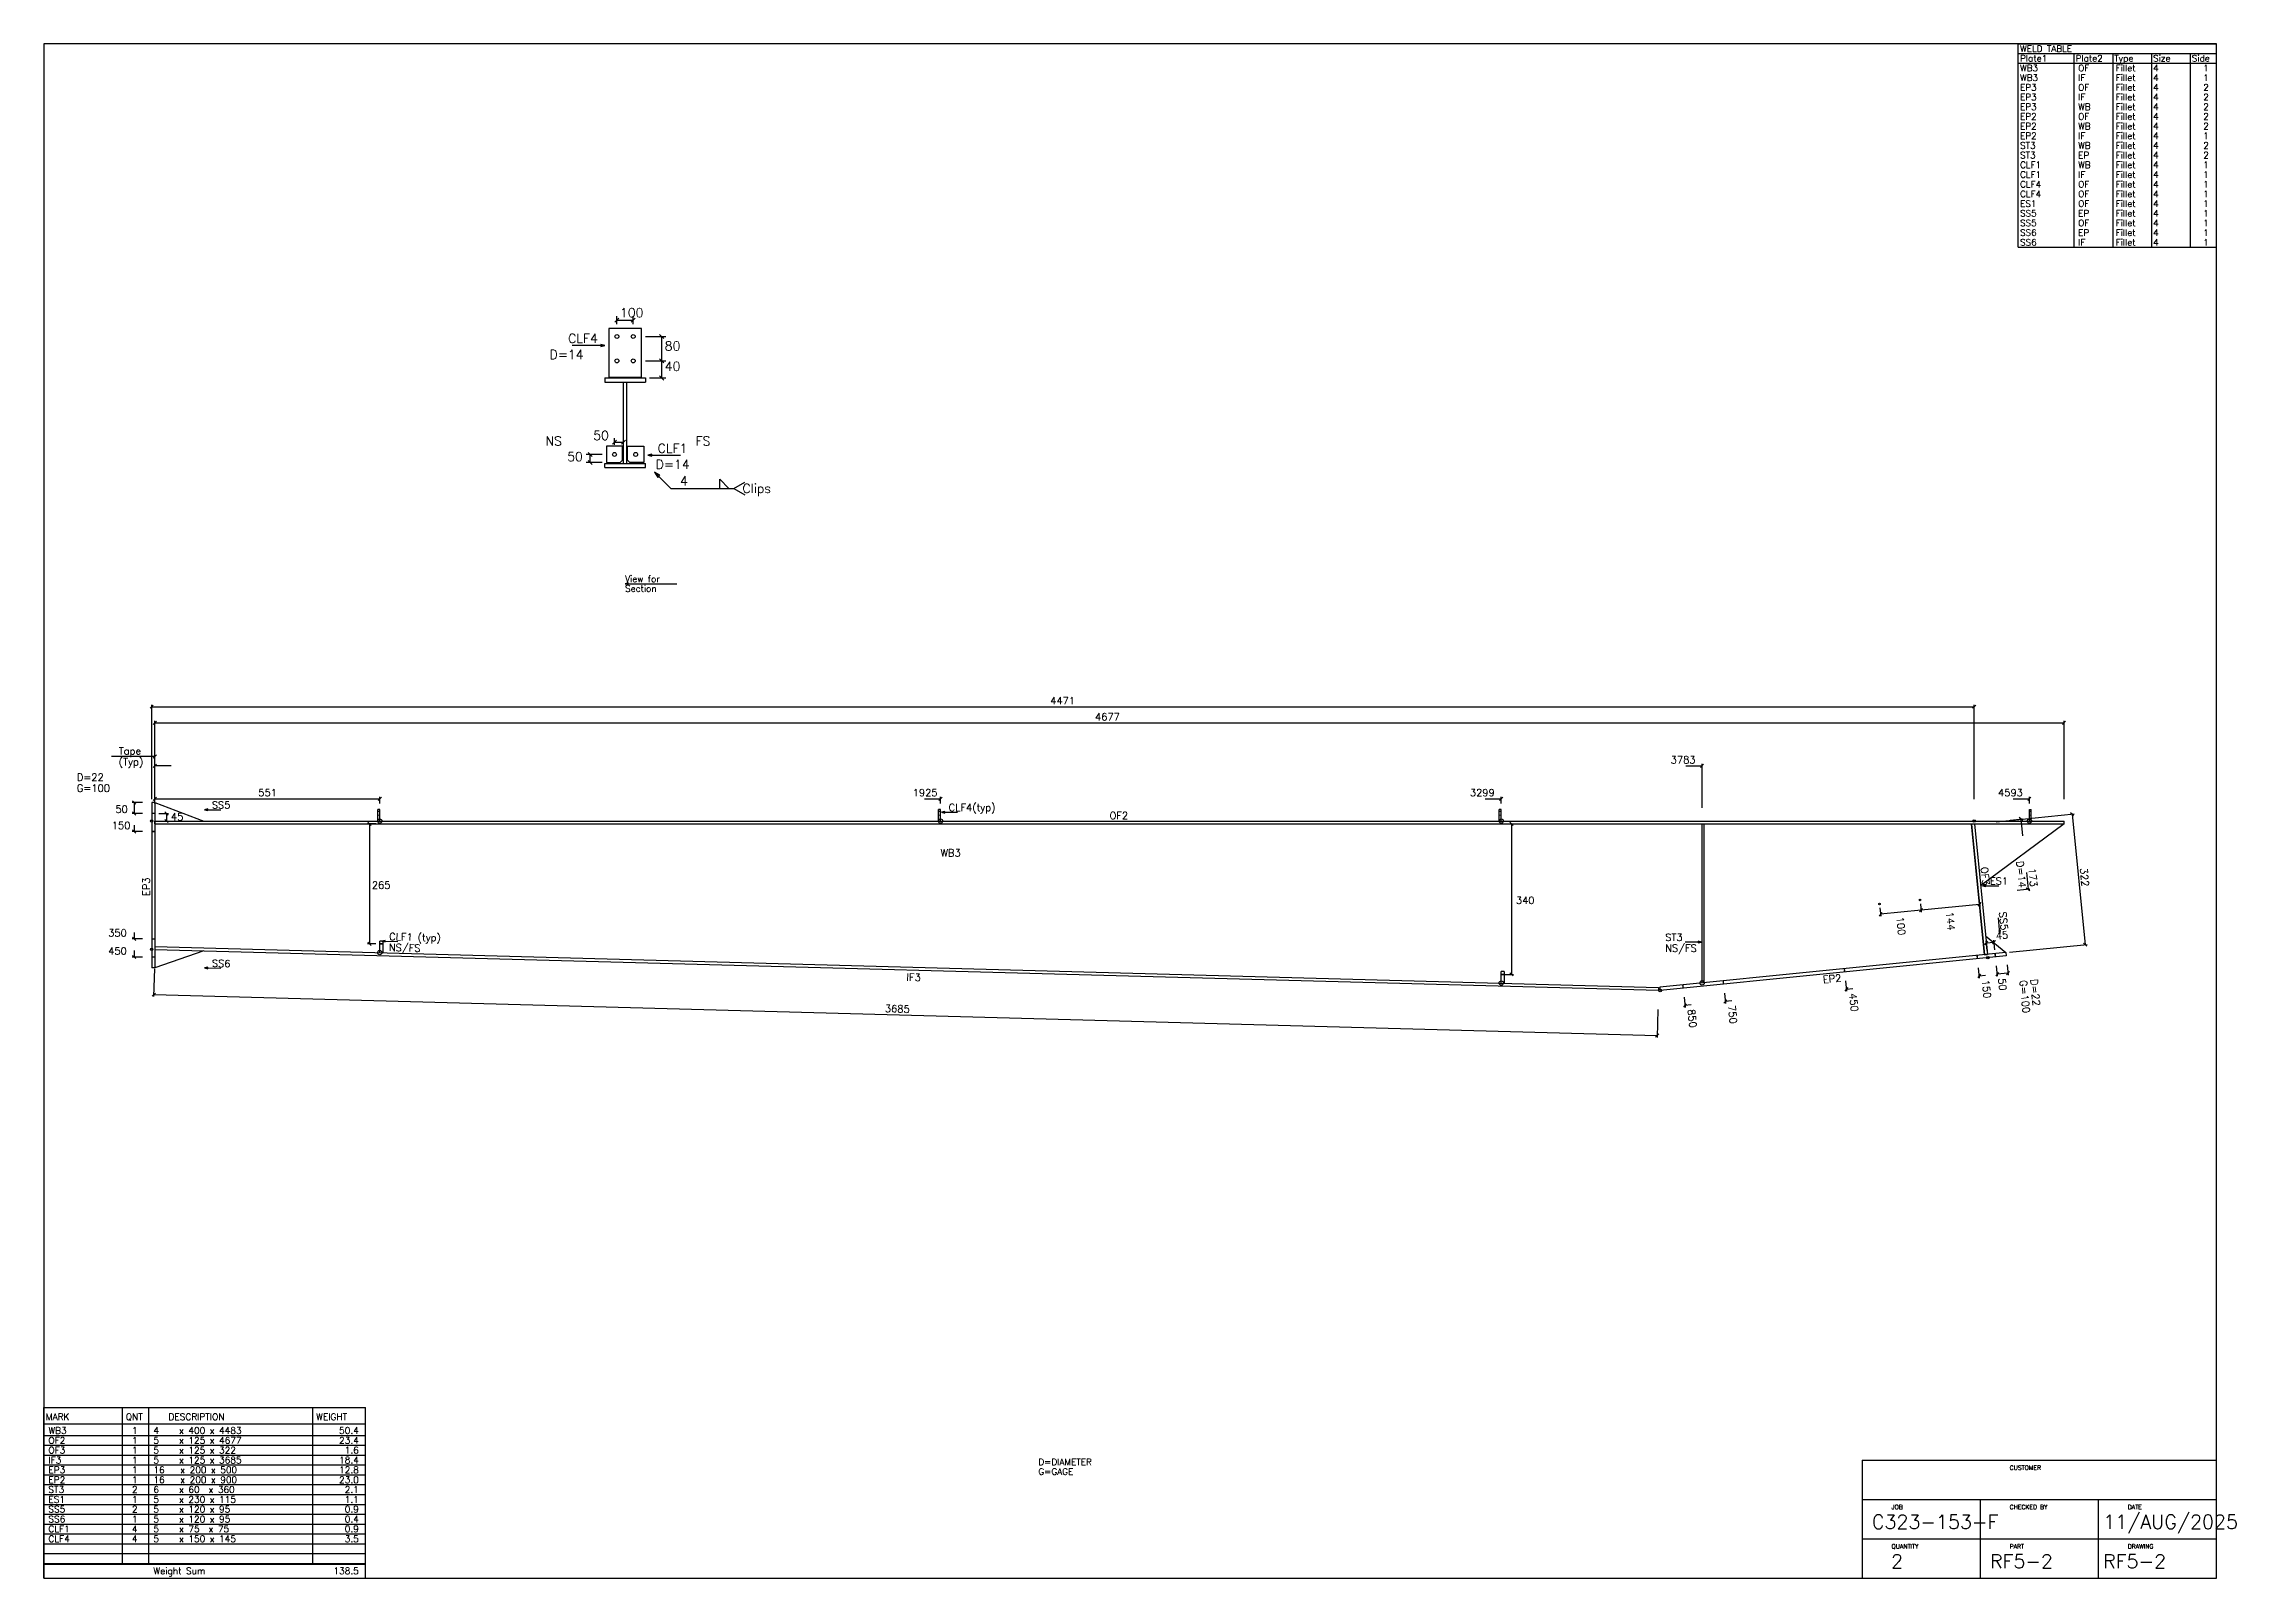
# Model space of a CAD drawing. Extents: x 0 to 849, y 0 to 594.
import ezdxf
from ezdxf.enums import TextEntityAlignment as Align

# ---------------------------------------------------------------- set-up
doc = ezdxf.new("R2010")
doc.units = 0
doc.linetypes.add('CONTIN', pattern=[0])
doc.linetypes.add('DASHED', pattern=[2.3812, 1.5875, -0.7937])
doc.layers.get('0').update_dxf_attribs({"linetype": 'CONTIN'})
for name, color, linetype in [('1', 7, 'CONTIN'), ('11', 7, 'CONTIN'), ('12', 2, 'CONTIN'), ('13', 2, 'CONTIN'), ('14', 7, 'CONTIN'), ('15', 6, 'CONTIN'), ('2', 7, 'CONTIN'), ('20', 7, 'CONTIN'), ('21', 7, 'CONTIN'), ('22', 7, 'CONTIN'), ('3', 1, 'CONTIN'), ('4', 1, 'CONTIN'), ('5', 7, 'CONTIN'), ('6', 4, 'CONTIN'), ('7', 3, 'DASHED'), ('9', 7, 'CONTIN')]:
    doc.layers.add(name, color=color, linetype=linetype)
doc.styles.add('SIMPLEX', font='SIMPLEX')

# ---------------------------------------------------------------- blocks, each defined once
blk = doc.blocks.new('CIRCLE')
at = {"layer": '1'}
blk.add_circle((0, 0), 10.2, dxfattribs=at)
blk = doc.blocks.new('ARROW')
at = {"layer": '2'}
blk.add_line((-0.635, -0.635), (0.635, 0.635), dxfattribs=at)
blk = doc.blocks.new('FLGHOL')
at = {"layer": '6'}
blk.add_solid([(-6.35, 0), (6.35, 0), (-6.35, 25.4), (6.35, 25.4)], dxfattribs=at)
blk = doc.blocks.new('GRTCLPB')
at = {"layer": '13'}
for p, q in [((-12.7, 0), (-12.7, 152.4)), ((-12.7, 152.4), (12.7, 152.4)), ((-12.7, 0), (12.7, 0)), ((12.7, 0), (12.7, 152.4))]:
    blk.add_line(p, q, dxfattribs=at)
at = {"layer": '6'}
for points in [[(-12.7, 119.38), (12.7, 119.38), (-12.7, 134.62), (12.7, 134.62)], [(-12.7, 68.58), (12.7, 68.58), (-12.7, 83.82), (12.7, 83.82)]]:
    blk.add_solid(points, dxfattribs=at)
blk = doc.blocks.new('ARROWP')
for p, q in [((0, 0), (-1.27, 0.317)), ((-1.27, 0.317), (-1.27, -0.317)), ((-1.27, -0.317), (0, 0))]:
    blk.add_line(p, q)
blk = doc.blocks.new('BRCCLP', base_point=(12.7, 0))
at = {"layer": '1'}
blk.add_solid([(-12.7, 68.58), (12.7, 68.58), (-12.7, 83.82), (12.7, 83.82)], dxfattribs=at)
at = {"layer": '2'}
for p in [(-12.7, 101.6), (12.7, 0)]:
    blk.add_line(p, (12.7, 101.6), dxfattribs=at)
blk = doc.blocks.new('ASMPIECE', base_point=(4696.158, 8732.268))
at = {"layer": '1'}
for p, q in [((4696.158, 8732.268), (4696.159, 8739.388)), ((4696.158, 8732.268), (4696.158, 8431.832)), ((4696.158, 8732.268), (9373.609, 8732.268)), ((4696.159, 8739.388), (9373.609, 8739.388)), ((9179.04, 8411.67), (9146.981, 8732.267)), ((9147.052, 8731.559), (9154.138, 8732.267)), ((9147.052, 8731.559), (9179.04, 8411.67)), ((9154.138, 8732.267), (9186.126, 8412.379)), ((9373.609, 8732.268), (9169.302, 8580.623)), ((9373.609, 8732.268), (9373.609, 8739.388)), ((5254.179, 8445.352), (5254.179, 8416.675)), ((4696.294, 8431.83), (4696.159, 8424.71)), ((4696.159, 8424.71), (8379.833, 8324.65)), ((4696.294, 8431.83), (8380.026, 8331.769)), ((9179.04, 8411.67), (9186.126, 8412.379)), ((8001.879, 8370.718), (8001.879, 8342.04)), ((8380.026, 8331.769), (8379.833, 8324.65))]:
    blk.add_line(p, q, dxfattribs=at)
at = {"layer": '12'}
for p, q in [((4688.247, 8784.566), (4688.246, 8379.534)), ((4696.159, 8784.566), (4688.247, 8784.566)), ((4696.159, 8784.566), (4696.158, 8379.534)), ((4696.158, 8379.534), (4688.246, 8379.534)), ((9231.079, 8416.874), (8383.011, 8332.067)), ((9231.866, 8409.001), (8383.798, 8324.195)), ((9231.079, 8416.874), (9231.866, 8409.001)), ((8383.011, 8332.067), (8383.798, 8324.195))]:
    blk.add_line(p, q, dxfattribs=at)
at = {"layer": '15'}
for centre in [(5247.058, 8739.388), (6620.858, 8739.388), (7994.758, 8739.388), (9288.658, 8739.388), (5247.058, 8416.868), (7994.758, 8342.234), (8486.674, 8342.671)]:
    blk.add_circle(centre, 5.317, dxfattribs=at)
at = {"layer": '2'}
for p, q in [((4688.247, 8793.165), (4688.247, 9024.221)), ((9153.426, 8793.165), (9153.426, 9024.221)), ((4688.247, 9019.475), (9153.426, 9019.475)), ((4696.159, 8793.165), (4696.159, 8984.661)), ((4696.159, 8979.914), (9373.609, 8979.914)), ((9373.609, 8793.165), (9373.609, 8984.661)), ((4696.158, 8786.045), (4696.158, 8879.432)), ((4735.718, 8874.685), (4696.158, 8874.685)), ((8447.113, 8874.684), (8486.674, 8874.684)), ((8486.674, 8771.827), (8486.674, 8879.431)), ((4666.093, 8784.566), (4640.774, 8784.566)), ((4666.093, 8757.981), (4640.774, 8757.981)), ((4645.522, 8784.566), (4645.522, 8757.981)), ((4696.159, 8782.113), (4696.159, 8798.729)), ((4696.159, 8793.981), (5247.059, 8793.981)), ((4705.653, 8757.981), (4729.389, 8757.981)), ((4724.642, 8757.981), (4724.642, 8739.388)), ((5247.059, 8782.113), (5247.059, 8798.729)), ((6581.298, 8793.981), (6620.858, 8793.981)), ((6620.858, 8782.113), (6620.858, 8798.729)), ((7955.198, 8793.981), (7994.758, 8793.981)), ((7994.758, 8782.113), (7994.758, 8798.729)), ((9207.647, 8737.618), (9398.192, 8756.672)), ((9249.098, 8793.981), (9288.658, 8793.981)), ((9288.658, 8782.113), (9288.658, 8798.729)), ((9393.469, 8756.2), (9425.458, 8436.313)), ((4666.093, 8713.674), (4640.774, 8713.674)), ((4645.522, 8729.498), (4645.522, 8713.674)), ((4705.653, 8739.388), (4729.389, 8739.388)), ((5237.563, 8732.268), (5216.992, 8732.268)), ((5221.74, 8732.268), (5221.74, 8438.23)), ((8004.253, 8732.267), (8024.825, 8732.267)), ((8020.078, 8732.267), (8020.078, 8363.597)), ((9241.454, 8741.714), (9272.945, 8744.863)), ((9272.315, 8703.453), (9268.222, 8744.392)), ((9281.325, 8613.361), (9285.418, 8572.422)), ((9165.123, 8550.85), (9167.17, 8530.381)), ((9258.651, 8569.745), (9290.143, 8572.895)), ((8922.334, 8526.571), (8924.381, 8506.102)), ((9023.413, 8520.776), (8923.908, 8510.825)), ((9021.838, 8536.521), (9023.885, 8516.052)), ((9021.838, 8536.521), (9023.885, 8516.052)), ((9166.697, 8535.104), (9023.413, 8520.776)), ((4666.093, 8450.426), (4640.774, 8450.426)), ((4645.522, 8466.25), (4645.522, 8450.426)), ((5237.563, 8438.23), (5216.992, 8438.23)), ((9185.181, 8421.826), (9182.819, 8445.444)), ((9183.291, 8440.721), (9201.792, 8442.57)), ((9203.682, 8423.677), (9201.319, 8447.294)), ((9239.637, 8417.729), (9430.182, 8436.784)), ((4666.093, 8406.118), (4640.774, 8406.118)), ((4645.522, 8421.942), (4645.522, 8406.118)), ((9163.531, 8379.904), (9166.051, 8354.711)), ((9207.618, 8384.313), (9210.138, 8359.119)), ((9234.071, 8386.958), (9236.591, 8361.765)), ((8004.253, 8363.597), (8024.825, 8363.597)), ((8838.368, 8347.388), (8840.888, 8322.194)), ((8856.161, 8328.492), (8840.415, 8326.918)), ((9181.324, 8361.009), (9165.578, 8359.435)), ((9236.118, 8366.488), (9209.666, 8363.843)), ((4693.151, 8313.983), (8376.826, 8213.923)), ((8378.544, 8277.196), (8376.697, 8209.178)), ((8442.564, 8307.808), (8445.084, 8282.614)), ((8460.357, 8288.912), (8444.611, 8287.338)), ((8541.515, 8317.702), (8544.034, 8292.509)), ((8559.308, 8298.808), (8543.563, 8297.233))]:
    blk.add_line(p, q, dxfattribs=at)
at = {"layer": '3'}
for p, q in [((4696.159, 8786.86), (4696.159, 8945.102)), ((4696.159, 8897.629), (4589.821, 8897.629)), ((4817.741, 8766.843), (4857.301, 8766.843)), ((6623.232, 8760.75), (6662.792, 8760.75)), ((9174.049, 8580.623), (9213.608, 8580.623)), ((9216.675, 8463.117), (9212.738, 8502.48)), ((5251.997, 8445.125), (5291.542, 8444.051)), ((8485.085, 8442.628), (8445.524, 8442.626)), ((4817.696, 8379.491), (4857.242, 8378.417)), ((4694.87, 8377.256), (4693.022, 8309.237))]:
    blk.add_line(p, q, dxfattribs=at)
at = {"layer": '9'}
for p, q in [((4696.159, 8784.566), (4816.159, 8739.388)), ((8486.674, 8342.671), (8486.687, 8732.267)), ((8486.687, 8732.267), (8491.434, 8732.267)), ((8491.434, 8732.267), (8491.421, 8342.671)), ((9181.562, 8458.017), (9231.079, 8416.874)), ((4816.114, 8421.452), (4696.158, 8379.534))]:
    blk.add_line(p, q, dxfattribs=at)
at = {"layer": '1', "yscale": 0.187, "zscale": 0.187}
for p, xscale in [((5244.685, 8739.388), -0.187), ((6618.485, 8739.388), -0.187), ((7992.385, 8739.388), -0.187), ((9291.032, 8739.388), 0.187)]:
    blk.add_blockref('GRTCLPB', p, dxfattribs=dict(at, xscale=xscale))
at = {"layer": '15', "xscale": 0.311, "yscale": 0.311, "zscale": 0.311}
for p in [(4688.247, 8739.388), (9153.426, 8739.388), (4688.246, 8424.925), (9186.913, 8404.506), (8383.798, 8324.195)]:
    blk.add_blockref('CIRCLE', p, dxfattribs=at)
at = {"layer": '2'}
for name, p, xscale, yscale, zscale, rotation in [('ARROW', (4688.247, 9019.475), 6.23, 6.23, 6.23, 180), ('ARROW', (4696.159, 8979.914), 6.23, 6.23, 6.23, 180), ('ARROW', (4696.158, 8874.685), 6.23, 6.23, 6.23, 180), ('ARROW', (4645.522, 8784.566), 6.23, 6.23, 6.23, 90), ('ARROW', (4645.522, 8757.981), 6.23, 6.23, 6.23, -90), ('ARROW', (4696.159, 8793.981), 6.23, 6.23, 6.23, 180), ('ARROW', (4724.642, 8757.981), 6.23, 6.23, 6.23, 90), ('ARROW', (9393.469, 8756.2), 6.23, 6.23, 6.23, 95.711), ('ARROW', (4645.522, 8713.674), 6.23, 6.23, 6.23, -90), ('ARROW', (4724.642, 8739.388), 6.23, 6.23, 6.23, -90), ('ARROW', (5221.74, 8732.268), 6.23, 6.23, 6.23, 90), ('ARROW', (8020.078, 8732.267), 6.23, 6.23, 6.23, 90), ('ARROW', (9268.222, 8744.392), 6.23, 6.23, 6.23, 95.711), ('CIRCLE', (9020.893, 8545.969), 0.187, 0.187, 0.187, -84.289), ('ARROW', (9285.418, 8572.422), 6.23, 6.23, 6.23, -84.289), ('CIRCLE', (8921.389, 8536.019), 0.187, 0.187, 0.187, -84.289), ('ARROW', (8923.908, 8510.825), 6.23, 6.23, 6.23, -174.289), ('ARROW', (9023.413, 8520.776), 6.23, 6.23, 6.23, -174.289), ('ARROW', (9023.413, 8520.776), 6.23, 6.23, 6.23, 5.711), ('ARROW', (9166.697, 8535.104), 6.23, 6.23, 6.23, 5.711), ('ARROW', (4645.522, 8450.426), 6.23, 6.23, 6.23, -90), ('ARROW', (5221.74, 8438.23), 6.23, 6.23, 6.23, -90), ('ARROW', (9183.291, 8440.721), 6.23, 6.23, 6.23, 365.711), ('ARROW', (9201.792, 8442.57), 6.23, 6.23, 6.23, 185.711), ('ARROW', (9425.458, 8436.313), 6.23, 6.23, 6.23, -84.289), ('ARROW', (4645.522, 8406.118), 6.23, 6.23, 6.23, -90), ('ARROW', (8020.078, 8363.597), 6.23, 6.23, 6.23, -90), ('ARROW', (8840.415, 8326.918), 6.23, 6.23, 6.23, -174.289), ('ARROW', (9165.578, 8359.435), 6.23, 6.23, 6.23, -174.289), ('ARROW', (9209.666, 8363.843), 6.23, 6.23, 6.23, -174.289), ('ARROW', (9236.118, 8366.488), 6.23, 6.23, 6.23, 5.711), ('ARROW', (8444.611, 8287.338), 6.23, 6.23, 6.23, -174.289), ('ARROW', (8543.563, 8297.233), 6.23, 6.23, 6.23, -174.289), ('ARROW', (8376.826, 8213.923), 6.23, 6.23, 6.23, -1.556)]:
    blk.add_blockref(name, p, dxfattribs=dict(at, xscale=xscale, yscale=yscale, zscale=zscale, rotation=rotation))
at = {"layer": '2', "xscale": 6.23, "yscale": 6.23, "zscale": 6.23}
for p in [(9153.426, 9019.475), (9373.609, 8979.914), (8486.674, 8874.684), (5247.059, 8793.981), (6620.858, 8793.981), (7994.758, 8793.981), (9288.658, 8793.981)]:
    blk.add_blockref('ARROW', p, dxfattribs=at)
at = {"layer": '3', "xscale": 6.23, "yscale": 6.23, "zscale": 6.23}
blk.add_blockref('ARROW', (4696.159, 8897.629), dxfattribs=at)
for name, p, rotation in [('ARROWP', (4817.741, 8766.843), 180), ('ARROWP', (6623.232, 8760.75), 180), ('ARROWP', (9174.049, 8580.623), 180), ('ARROWP', (5251.997, 8445.125), 178.444), ('ARROWP', (8485.085, 8442.628), 0.004), ('ARROWP', (9216.675, 8463.117), -84.289), ('ARROWP', (4817.696, 8379.491), 178.444), ('ARROW', (4693.151, 8313.983), 178.444)]:
    blk.add_blockref(name, p, dxfattribs=dict(at, rotation=rotation))
at = {"layer": '6', "xscale": 0.28, "yscale": 0.311, "zscale": 0.311}
for p, rotation in [((4688.247, 8757.981), -90), ((4688.247, 8713.674), -90), ((4688.247, 8450.426), -90), ((4688.247, 8406.118), -90), ((9160.539, 8409.82), -174.289), ((9204.626, 8414.229), -174.289), ((8439.572, 8337.724), -174.289), ((8538.522, 8347.618), -174.289), ((8835.376, 8377.304), -174.289)]:
    blk.add_blockref('FLGHOL', p, dxfattribs=dict(at, rotation=rotation))
at = {"layer": '7', "xscale": -0.28, "yscale": 0.28, "zscale": 0.28}
for p in [(5247.058, 8416.868), (7994.758, 8342.234)]:
    blk.add_blockref('BRCCLP', p, dxfattribs=at)
at = {"layer": '11', "style": 'SIMPLEX'}
for s, p in [('4471', (6889.821, 9025.382)), ('4677', (6999.438, 8985.821)), ('3783', (8409.875, 8880.591)), ('551', (4949.455, 8799.889)), ('1925', (6552.921, 8799.889)), ('3299', (7917.959, 8799.889)), ('4593', (9211.859, 8799.889)), ('50', (4599.421, 8759.458)), ('45', (4735.297, 8740.865)), ('150', (4590.559, 8719.582)), ('265', (5227.647, 8573.434)), ('340', (8030.732, 8536.116)), ('350', (4581.698, 8456.333)), ('450', (4581.698, 8412.026))]:
    blk.add_text(s, height=17.723, dxfattribs=at).set_placement(p)
for s, rotation, p in [('173', -84.289, (9286.301, 8622.976)), ('322', -84.289, (9412.696, 8623.297)), ('100', -84.289, (8962.964, 8504.023)), ('144', -84.289, (9084.358, 8516.163)), ('45', 5.711, (9207.082, 8449.037)), ('150', -84.289, (9172.517, 8349.421)), ('50', -84.289, (9212.195, 8353.389)), ('3685', -1.556, (6484.368, 8271.237)), ('850', -84.289, (8451.55, 8277.324)), ('750', -84.289, (8550.5, 8287.219)), ('450', -84.289, (8847.354, 8316.904))]:
    blk.add_text(s, height=17.723, rotation=rotation, dxfattribs=at).set_placement(p)
at = {"layer": '21', "style": 'SIMPLEX'}
for s, p in [('G=100', (4504.688, 8811.15)), ('D=22', (4504.688, 8837.734))]:
    blk.add_text(s, height=17.723, dxfattribs=at).set_placement(p)
for s, p in [('D=14', (9256.636, 8640.789)), ('G=100', (9264.617, 8348.665)), ('D=22', (9291.07, 8351.311))]:
    blk.add_text(s, height=17.723, rotation=-84.289, dxfattribs=at).set_placement(p)
at = {"layer": '3', "style": 'SIMPLEX'}
for s, p in [('Tape', (4607.544, 8902.06)), ('(Typ)', (4607.544, 8875.476)), ('SS5', (4835.464, 8769.797)), ('CLF4(typ)', (6640.955, 8763.704)), ('OF2', (7034.884, 8743.819)), ('WB3', (6620.908, 8652.515)), ('ES1', (9191.771, 8583.577))]:
    blk.add_text(s, height=17.723, dxfattribs=at).set_placement(p)
for s, rotation, p in [('EP3', 90, (4683.816, 8555.466)), ('OF3', -84.289, (9169.216, 8626.008)), ('SS5', -84.289, (9214.323, 8516.316)), ('NS/FS', -1.556, (5269.072, 8421.022)), ('CLF1 (typ)', -1.556, (5269.793, 8447.597)), ('ST3', 0.004, (8396.471, 8445.576)), ('NS/FS', 0.004, (8396.472, 8418.991)), ('SS6', -1.556, (4835.493, 8381.963)), ('IF3', -1.556, (6537.274, 8348.105)), ('EP2', 5.71, (8783.585, 8341.908))]:
    blk.add_text(s, height=17.723, rotation=rotation, dxfattribs=at).set_placement(p)
blk = doc.blocks.new('ASMPLATE')
at = {"layer": '14'}
for p, q in [((0, 0), (0, 66.04)), ((0, 66.04), (124.46, 66.04)), ((0, 59.69), (124.46, 59.69)), ((30.48, 5.398), (30.48, 66.04)), ((40.64, 5.398), (40.64, 66.04)), ((104.14, 5.398), (104.14, 66.04)), ((104.14, 5.398), (104.14, 66.04)), ((124.46, 5.398), (124.46, 66.04)), ((124.46, 0), (124.46, 66.04)), ((0, 55.245), (124.46, 55.245)), ((0, 51.435), (124.46, 51.435)), ((0, 47.625), (124.46, 47.625)), ((0, 43.815), (124.46, 43.815)), ((0, 40.005), (124.46, 40.005)), ((0, 36.195), (124.46, 36.195)), ((0, 32.385), (124.46, 32.385)), ((0, 28.575), (124.46, 28.575)), ((0, 24.765), (124.46, 24.765)), ((0, 20.955), (124.46, 20.955)), ((0, 17.145), (124.46, 17.145)), ((0, 13.335), (124.46, 13.335)), ((0, 9.525), (124.46, 9.525)), ((0, 5.715), (124.46, 5.715)), ((0, 5.398), (124.46, 5.398)), ((0, 0), (124.46, 0))]:
    blk.add_line(p, q, dxfattribs=at)
at = {"layer": '14', "style": 'SIMPLEX'}
for s, p in [('MARK', (0.762, 61.214)), ('QNT', (31.75, 61.214)), ('DESCRIPTION', (48.26, 61.214)), ('WEIGHT', (105.41, 61.214)), ('WB3', (1.778, 55.88)), ('OF2', (1.778, 52.07)), ('  1', (30.607, 55.88)), ('  1', (30.607, 52.07)), ('4    x 400 x 4483', (42.418, 55.88)), ('5    x 125 x 4677', (42.418, 52.07)), ('OF3', (1.778, 48.26)), ('IF3', (1.778, 44.45)), ('EP3', (1.778, 40.64)), ('  1', (30.607, 48.26)), ('  1', (30.607, 44.45)), ('  1', (30.607, 40.64)), ('5    x 125 x 322', (42.418, 48.26)), ('5    x 125 x 3685', (42.418, 44.45)), ('16   x 200 x 500', (42.418, 40.64)), ('ST3', (1.778, 33.02)), ('EP2', (1.778, 36.83)), ('  2', (30.607, 33.02)), ('  1', (30.607, 36.83)), ('6    x 60  x 360', (42.418, 33.02)), ('16   x 200 x 900', (42.418, 36.83)), ('SS5', (1.778, 25.4)), ('ES1', (1.778, 29.21)), ('  2', (30.607, 25.4)), ('  1', (30.607, 29.21)), ('5    x 230 x 115', (42.418, 29.21)), ('5    x 120 x 95', (42.418, 25.4)), ('SS6', (1.778, 21.59)), ('CLF1', (1.778, 17.78)), ('  4', (30.607, 17.78)), ('  1', (30.607, 21.59)), ('5    x 120 x 95', (42.418, 21.59)), ('5    x 75  x 75', (42.418, 17.78)), ('CLF4', (1.778, 13.97)), ('  4', (30.607, 13.97)), ('5    x 150 x 145', (42.418, 13.97)), ('Weight Sum', (42.418, 1.524))]:
    blk.add_text(s, height=2.54, dxfattribs=at).set_placement(p)
for s, p in [('   50.4', (121.92, 55.88)), ('   23.4', (121.92, 52.07)), ('   18.4', (121.92, 44.45)), ('   12.8', (121.92, 40.64)), ('    1.6', (121.92, 48.26)), ('   23.0', (121.92, 36.83)), ('    2.1', (121.92, 33.02)), ('    0.9', (121.92, 25.4)), ('    1.1', (121.92, 29.21)), ('    0.4', (121.92, 21.59)), ('    0.9', (121.92, 17.78)), ('    3.5', (121.92, 13.97)), ('  138.5', (121.92, 1.524))]:
    blk.add_text(s, height=2.54, dxfattribs=at).set_placement(p, align=Align.RIGHT)
blk = doc.blocks.new('ASMTITLE')
for p, q in [((0, 30.48), (91.44, 30.48)), ((0, 30.48), (0, 0)), ((91.44, 0), (91.44, 30.48)), ((0, 20.32), (91.44, 20.32)), ((30.48, 20.32), (30.48, 0)), ((60.96, 20.32), (60.96, 0)), ((0, 10.16), (91.44, 10.16)), ((0, 0), (91.44, 0))]:
    blk.add_line(p, q)
at = {"style": 'SIMPLEX'}
for s, height, p in [('CUSTOMER', 1.143, (38.1, 27.94)), ('JOB', 1.143, (7.62, 17.78)), ('CHECKED BY', 1.143, (38.1, 17.78)), ('11/AUG/2025', 3.607, (62.23, 12.7)), ('DATE', 1.143, (68.58, 17.78)), ('C323-153-F', 3.607, (2.54, 12.7)), ('QUANTITY', 1.143, (7.62, 7.62)), ('  2', 3.607, (2.54, 2.54)), ('RF5-2', 3.607, (33.02, 2.54)), ('PART', 1.143, (38.1, 7.62)), ('RF5-2', 3.607, (62.23, 2.54)), ('DRAWING', 1.143, (68.58, 7.62))]:
    blk.add_text(s, height=height, dxfattribs=at).set_placement(p)
blk = doc.blocks.new('ASMSECTN')
at = {"layer": '1'}
for p, q in [((-6.35, 27.94), (6.35, 27.94)), ((-6.35, 27.94), (-6.35, 26.67)), ((6.35, 27.94), (6.35, 26.67)), ((-6.35, 26.67), (6.35, 26.67)), ((-0.508, 1.27), (-0.508, 26.67)), ((0.508, 1.27), (0.508, 26.67)), ((-6.35, 0), (-6.35, 1.27)), ((-6.35, 1.27), (6.35, 1.27)), ((-6.35, 0), (6.35, 0)), ((6.35, 0), (6.35, 1.27))]:
    blk.add_line(p, q, dxfattribs=at)
at = {"layer": '13'}
for p, q in [((5.08, 43.434), (-5.08, 43.434)), ((-5.08, 43.434), (-5.08, 28.194)), ((5.08, 28.194), (5.08, 43.434)), ((-5.08, 28.194), (5.08, 28.194)), ((-0.762, 6.604), (-5.842, 6.604)), ((-5.842, 6.604), (-5.842, 1.524)), ((-5.842, 1.524), (-1.524, 1.524)), ((-0.762, 2.286), (-1.524, 1.524)), ((-0.762, 2.286), (-0.762, 6.604)), ((0.762, 6.604), (5.842, 6.604)), ((0.762, 2.286), (0.762, 6.604)), ((0.762, 2.286), (1.524, 1.524)), ((5.842, 1.524), (1.524, 1.524)), ((5.842, 6.604), (5.842, 1.524))]:
    blk.add_line(p, q, dxfattribs=at)
at = {"layer": '3'}
for p, q in [((-2.54, 44.704), (-2.54, 47.244)), ((-2.54, 45.974), (2.54, 45.974)), ((2.54, 44.704), (2.54, 47.244)), ((-6.35, 38.1), (-16.51, 38.1)), ((6.35, 40.894), (12.7, 40.894)), ((11.43, 27.94), (11.43, 40.894)), ((6.35, 33.274), (12.7, 33.274)), ((7.62, 27.94), (12.7, 27.94)), ((-3.302, 7.112), (-3.302, 9.144)), ((-3.302, 7.874), (-0.508, 7.874)), ((-0.508, 7.874), (-0.508, 9.144)), ((-7.112, 4.064), (-12.192, 4.064)), ((-7.112, 1.524), (-12.192, 1.524)), ((-10.922, 1.524), (-10.922, 4.064)), ((7.112, 3.81), (17.272, 3.81))]:
    blk.add_line(p, q, dxfattribs=at)
at = {"layer": '4'}
for p, q in [((9.195, -1.422), (14.315, -6.543)), ((14.315, -6.543), (33.091, -6.543)), ((29.535, -3.698), (32.38, -6.543)), ((29.535, -6.543), (29.535, -3.698)), ((33.091, -6.543), (33.945, -6.543)), ((33.945, -6.543), (37.358, -4.552)), ((33.945, -6.543), (37.358, -8.534))]:
    blk.add_line(p, q, dxfattribs=at)
at = {"layer": '1'}
for p, rotation in [((-2.54, 45.974), 180), ((11.43, 40.894), 90), ((11.43, 33.274), 270), ((11.43, 33.274), 90), ((11.43, 27.94), 270), ((-0.508, 7.874), 180), ((-10.922, 4.064), 270), ((-10.922, 1.524), 90)]:
    blk.add_blockref('ARROW', p, dxfattribs=dict(at, rotation=rotation))
at = {"layer": '1', "xscale": 0.06, "yscale": 0.06, "zscale": 0.06}
for p in [(-2.54, 40.894), (2.54, 40.894), (-2.54, 33.274), (2.54, 33.274), (-3.302, 4.064), (3.302, 4.064)]:
    blk.add_blockref('CIRCLE', p, dxfattribs=at)
at = {"layer": '1'}
for p in [(2.54, 45.974), (-3.302, 7.874)]:
    blk.add_blockref('ARROW', p, dxfattribs=at)
at = {"layer": '3'}
blk.add_blockref('ARROWP', (-6.35, 38.1), dxfattribs=at)
at = {"layer": '3', "rotation": 180}
blk.add_blockref('ARROWP', (7.112, 3.81), dxfattribs=at)
at = {"layer": '4', "xscale": 1.5, "yscale": 1.5, "zscale": 1.5, "rotation": 135}
blk.add_blockref('ARROWP', (9.195, -1.422), dxfattribs=at)
at = {"layer": '1', "style": 'SIMPLEX'}
for s, p in [('CLF4', (-17.78, 38.862)), ('CLF1', (10.16, 4.572))]:
    blk.add_text(s, height=2.845, dxfattribs=at).set_placement(p)
at = {"layer": '21', "style": 'SIMPLEX'}
for p in [(-23.571, 33.833), (9.55, -0.457)]:
    blk.add_text('D=14', height=2.845, dxfattribs=at).set_placement(p)
at = {"layer": '3', "style": 'SIMPLEX'}
for s, p in [('100', (-1.592, 46.922)), ('80', (12.378, 36.508)), ('40', (12.378, 30.158)), ('NS', (-24.841, 6.858)), ('50', (-9.94, 8.568)), ('FS', (21.996, 6.858)), ('50', (-18.068, 1.964))]:
    blk.add_text(s, height=2.845, dxfattribs=at).set_placement(p)
at = {"layer": '4', "style": 'SIMPLEX'}
blk.add_text('Clips', height=2.845, dxfattribs=at).set_placement((36.647, -7.965))
at = {"layer": '5', "style": 'SIMPLEX'}
blk.add_text('4', height=2.845, dxfattribs=at).set_placement((17.16, -5.595))
blk = doc.blocks.new('ASMBOLT')
at = {"layer": '21', "style": 'SIMPLEX'}
for s, p in [('G=GAGE', (0, 0)), ('D=DIAMETER', (0, 3.81))]:
    blk.add_text(s, height=2.54, dxfattribs=at).set_placement(p)
blk = doc.blocks.new('ASMVIEW')
at = {"layer": '21'}
blk.add_line((0, 0), (20.32, 0), dxfattribs=at)
at = {"layer": '21', "rotation": 180}
blk.add_blockref('ARROWP', (0, 0), dxfattribs=at)
at = {"layer": '21', "style": 'SIMPLEX'}
for s, p in [('View for', (0, 0.635)), ('Section', (0, -3.175))]:
    blk.add_text(s, height=2.54, dxfattribs=at).set_placement(p)
blk = doc.blocks.new('ASM_WELD', base_point=(0, 80.01))
at = {"layer": '20'}
for p, q in [((0, 80.01), (77.978, 80.01)), ((0, 0), (0, 80.01)), ((77.978, 0), (77.978, 80.01)), ((0, 76.2), (77.978, 76.2)), ((0, 72.39), (77.978, 72.39)), ((22.098, 0), (22.098, 76.2)), ((37.338, 0), (37.338, 76.2)), ((52.578, 0), (52.578, 76.2)), ((67.818, 0), (67.818, 76.2)), ((0, 0), (77.978, 0))]:
    blk.add_line(p, q, dxfattribs=at)
at = {"layer": '14', "style": 'SIMPLEX'}
for s, p in [('WELD TABLE', (0.762, 76.835)), ('WB3', (0.762, 69.215)), ('Plate1', (0.762, 73.025)), ('Plate2', (22.606, 73.025)), ('OF', (23.622, 69.215)), ('Type', (37.846, 73.025)), ('Fillet', (38.354, 69.215)), ('Size', (53.086, 73.025)), ('4', (53.086, 69.215)), ('Side', (68.326, 73.025)), ('  1', (69.342, 69.215)), ('WB3', (0.762, 65.405)), ('EP3', (0.762, 61.595)), ('OF', (23.622, 61.595)), ('IF', (23.622, 65.405)), ('Fillet', (38.354, 65.405)), ('Fillet', (38.354, 61.595)), ('Fillet', (38.354, 57.785)), ('4', (53.086, 65.405)), ('4', (53.086, 61.595)), ('  2', (69.342, 61.595)), ('  1', (69.342, 65.405)), ('EP3', (0.762, 57.785)), ('EP3', (0.762, 53.975)), ('EP2', (0.762, 50.165)), ('WB', (23.622, 53.975)), ('OF', (23.622, 50.165)), ('IF', (23.622, 57.785)), ('Fillet', (38.354, 53.975)), ('Fillet', (38.354, 50.165)), ('4', (53.086, 57.785)), ('4', (53.086, 53.975)), ('4', (53.086, 50.165)), ('  2', (69.342, 57.785)), ('  2', (69.342, 53.975)), ('  2', (69.342, 50.165)), ('EP2', (0.762, 46.355)), ('EP2', (0.762, 42.545)), ('WB', (23.622, 46.355)), ('IF', (23.622, 42.545)), ('Fillet', (38.354, 46.355)), ('Fillet', (38.354, 42.545)), ('4', (53.086, 46.355)), ('4', (53.086, 42.545)), ('  2', (69.342, 46.355)), ('  1', (69.342, 42.545)), ('ST3', (0.762, 38.735)), ('ST3', (0.762, 34.925)), ('WB', (23.622, 38.735)), ('EP', (23.622, 34.925)), ('Fillet', (38.354, 38.735)), ('Fillet', (38.354, 34.925)), ('4', (53.086, 38.735)), ('4', (53.086, 34.925)), ('  2', (69.342, 38.735)), ('  2', (69.342, 34.925)), ('CLF1', (0.762, 31.115)), ('CLF1', (0.762, 27.305)), ('CLF4', (0.762, 23.495)), ('WB', (23.622, 31.115)), ('OF', (23.622, 23.495)), ('IF', (23.622, 27.305)), ('Fillet', (38.354, 31.115)), ('Fillet', (38.354, 27.305)), ('Fillet', (38.354, 23.495)), ('4', (53.086, 31.115)), ('4', (53.086, 27.305)), ('4', (53.086, 23.495)), ('  1', (69.342, 31.115)), ('  1', (69.342, 27.305)), ('  1', (69.342, 23.495)), ('CLF4', (0.762, 19.685)), ('ES1', (0.762, 15.875)), ('OF', (23.622, 19.685)), ('OF', (23.622, 15.875)), ('Fillet', (38.354, 19.685)), ('Fillet', (38.354, 15.875)), ('4', (53.086, 19.685)), ('4', (53.086, 15.875)), ('  1', (69.342, 19.685)), ('  1', (69.342, 15.875)), ('SS5', (0.762, 12.065)), ('SS5', (0.762, 8.255)), ('OF', (23.622, 8.255)), ('EP', (23.622, 12.065)), ('Fillet', (38.354, 12.065)), ('Fillet', (38.354, 8.255)), ('4', (53.086, 12.065)), ('4', (53.086, 8.255)), ('  1', (69.342, 12.065)), ('  1', (69.342, 8.255)), ('SS6', (0.762, 4.445)), ('SS6', (0.762, 0.635)), ('EP', (23.622, 4.445)), ('IF', (23.622, 0.635)), ('Fillet', (38.354, 4.445)), ('Fillet', (38.354, 0.635)), ('4', (53.086, 4.445)), ('4', (53.086, 0.635)), ('  1', (69.342, 4.445)), ('  1', (69.342, 0.635))]:
    blk.add_text(s, height=2.54, dxfattribs=at).set_placement(p)

msp = doc.modelspace()

# ---------------------------------------------------------------- linework, layer by layer
at = {"layer": '22'}
for p, q in [((841, 594), (0, 594)), ((0, 594), (0, 0)), ((841, 0), (841, 594)), ((0, 0), (841, 0))]:
    msp.add_line(p, q, dxfattribs=at)

# ---------------------------------------------------------------- block references
for name, p, xscale, yscale, zscale in [('ASM_WELD', (764.269, 594), 0.984, 0.984, 0.984), ('ASMSECTN', (225, 430), 1.24, 1.24, 1.24), ('ASMVIEW', (225, 385), 0.984, 0.984, 0.984), ('ASMPIECE', (43, 292), 0.158, 0.158, 0.158), ('ASMBOLT', (385, 40), 0.984, 0.984, 0.984), ('ASMTITLE', (703.84, 0), 1.5, 1.5, 1.5)]:
    msp.add_blockref(name, p, dxfattribs=dict(xscale=xscale, yscale=yscale, zscale=zscale))
msp.add_blockref('ASMPLATE', (0, 0))

doc.saveas('drawing.dxf')
